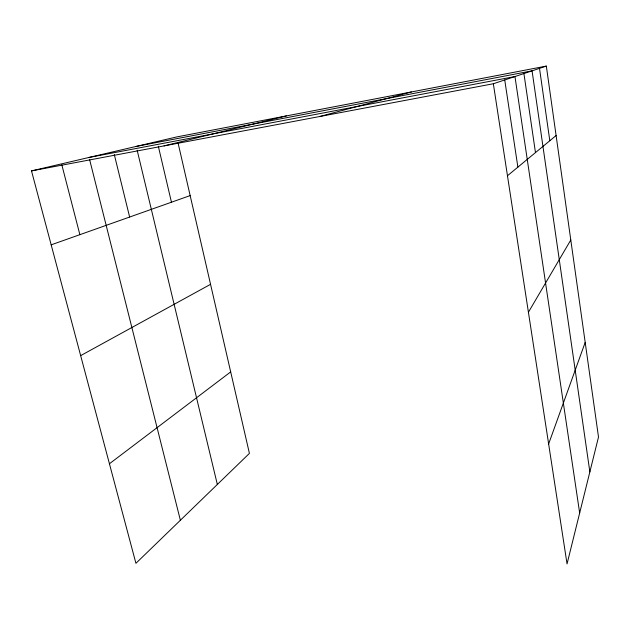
<?xml version="1.0" encoding="UTF-8"?>
<svg xmlns="http://www.w3.org/2000/svg" width="630" height="630" viewBox="0 0 630 630"><rect width="100%" height="100%" fill="white"/><g stroke="black" fill="none" stroke-linecap="round" stroke-linejoin="round"><path stroke-width="0.94" d="M548.635 443.969L585.191 342.381M528.42 312.26L570.788 239.991M507.465 175.746L556.101 135.537M109.431 463.759L230.682 371.897M80.656 355.635L210.554 284.319M51.172 244.842L190.158 195.591M493.345 83.751L546.336 66.087L598.5 437.047L567.047 563.913L493.345 83.751L31.5 170.903L135.922 563.307L249.417 453.395L177.983 142.616M319.646 116.526L411.382 91.956M164.028 145.892L286.359 115.92M31.5 170.903L176.676 136.946L546.336 66.087M136.237 146.404L532.067 70.843L589.861 471.909M89.066 157.437L514.962 76.545L579.663 513.033M61.819 164.816L79.876 234.667M89.547 159.327L180.377 520.254M114.29 154.539L129.638 217.035M137.151 150.216L217.334 484.462M158.319 146.239L171.454 202.222M504.74 79.955L517.876 167.139M523.924 73.56L535.469 152.594M539.508 68.363L549.809 140.734"/></g></svg>
